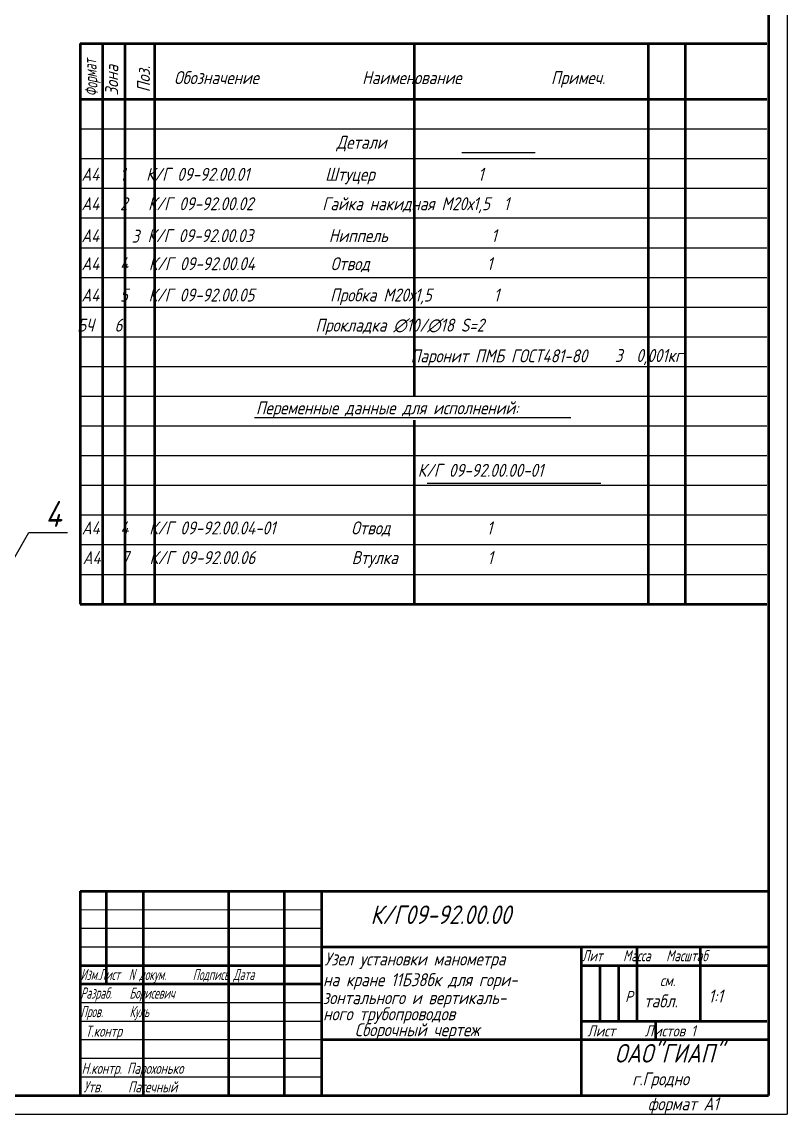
# Model space of a CAD drawing. Header units: inches. Extents: x 1474 to 3411, y 1027 to 1867.
# Drawn here: x 1861.7 to 2067.8, y 1026.5 to 1320.8 of the extents above; entities that cross this region are included whole.
import ezdxf

# ---------------------------------------------------------------- set-up
doc = ezdxf.new("R2010")
doc.units = ezdxf.units.IN
doc.header["$LTSCALE"] = 0.7
doc.header["$MEASUREMENT"] = 0
doc.styles.get("Standard").update_dxf_attribs({"font": 'romand.shx', "width": 0.8, "oblique": 15, "height": 3.5})

msp = doc.modelspace()

# ---------------------------------------------------------------- linework, layer by layer
for p in [(2067.8, 1866.54), (1473.8, 1026.54)]:
    msp.add_line(p, (2067.8, 1026.54))
at = {"lineweight": 50}
for p, q in [((2062.8, 1861.54), (2062.8, 1031.54)), ((1877.36, 1314.95), (1877.36, 1163.95)), ((1877.36, 1314.95), (2062.36, 1314.95)), ((1883.36, 1314.95), (1883.36, 1163.95)), ((1889.36, 1314.95), (1889.36, 1163.95)), ((1897.36, 1314.95), (1897.36, 1163.95)), ((1967.36, 1314.95), (1967.36, 1219.96)), ((2030.36, 1314.95), (2030.36, 1163.95)), ((2040.36, 1314.95), (2040.36, 1163.95)), ((1877.36, 1299.95), (2062.36, 1299.95)), ((1967.36, 1213.47), (1967.36, 1202.8)), ((1967.36, 1211.95), (1967.36, 1163.95)), ((1877.36, 1163.95), (2062.36, 1163.95)), ((1877.36, 1086.61), (2062.8, 1086.61)), ((1877.4, 1086.61), (1877.4, 1031.54)), ((1884.36, 1086.61), (1884.36, 1061.61)), ((1894.36, 1086.61), (1894.36, 1031.61)), ((1917.36, 1086.61), (1917.36, 1031.61)), ((1932.36, 1086.61), (1932.36, 1031.61)), ((1942.36, 1086.61), (1942.36, 1031.61)), ((1942.36, 1071.61), (2062.8, 1071.61)), ((2012.36, 1071.61), (2012.36, 1031.61)), ((2027.36, 1071.61), (2027.36, 1051.61)), ((2044.36, 1071.61), (2044.36, 1051.61)), ((1877.36, 1066.61), (1942.36, 1066.61)), ((2012.36, 1066.61), (2062.8, 1066.61)), ((2017.36, 1066.61), (2017.36, 1051.61)), ((2022.36, 1066.61), (2022.36, 1051.61)), ((1877.36, 1061.61), (1942.36, 1061.61)), ((2012.36, 1051.61), (2062.36, 1051.61)), ((2032.36, 1051.61), (2032.36, 1046.61)), ((1942.36, 1046.61), (2062.8, 1046.61)), ((1481.8, 1031.54), (2062.8, 1031.54))]:
    msp.add_line(p, q, dxfattribs=at)
at = {"lineweight": 25}
for p, q in [((1877.36, 1314.95), (2062.36, 1314.95)), ((1877.36, 1291.95), (2062.36, 1291.95)), ((1877.36, 1283.95), (2062.36, 1283.95)), ((1980.14, 1285.59), (1999.91, 1285.59)), ((1877.36, 1275.95), (2062.36, 1275.95)), ((1877.36, 1267.95), (2062.36, 1267.95)), ((1877.36, 1259.95), (2062.36, 1259.95)), ((1877.36, 1251.95), (2062.36, 1251.95)), ((1877.36, 1243.95), (2062.36, 1243.95)), ((1877.36, 1235.95), (2062.36, 1235.95)), ((1877.36, 1227.95), (2062.36, 1227.95)), ((1877.36, 1219.95), (2062.36, 1219.95)), ((1924.34, 1214.24), (2009.57, 1214.24)), ((1877.36, 1211.95), (2062.36, 1211.95)), ((1877.36, 1203.95), (2062.36, 1203.95)), ((1877.36, 1195.95), (2062.36, 1195.95)), ((1970.8, 1196.54), (2017.59, 1196.54)), ((1877.36, 1187.95), (2062.36, 1187.95)), ((1845.42, 1151.59), (1863.51, 1183.23)), ((1863.51, 1183.23), (1873.96, 1183.23)), ((1877.36, 1179.95), (2062.36, 1179.95)), ((1877.36, 1171.95), (2062.36, 1171.95)), ((1877.36, 1076.61), (1942.36, 1076.61)), ((1877.36, 1071.61), (1942.36, 1071.61)), ((1877.36, 1056.61), (1942.36, 1056.61)), ((1877.36, 1051.61), (1942.36, 1051.61)), ((1877.36, 1046.61), (1942.36, 1046.61)), ((1877.36, 1041.61), (1942.36, 1041.61)), ((1877.36, 1036.61), (1942.36, 1036.61))]:
    msp.add_line(p, q, dxfattribs=at)
at = {"lineweight": 15}
msp.add_line((1877.36, 1081.61), (1942.36, 1081.61), dxfattribs=at)

# ---------------------------------------------------------------- texts
at = {"lineweight": 25, "oblique": 15, "width": 0.8}
for s, p in [('Зона', (1887.61, 1300.94)), ('Поз.', (1896.18, 1301.84))]:
    msp.add_text(s, height=3.5, rotation=90, dxfattribs=at).set_placement(p)
for s, p in [(' БЧ   6                            Прокладка ∅10/∅18 S=2       ', (1874.67, 1237.34)), ('1:1', (2046.61, 1056.58))]:
    msp.add_text(s, height=3.5, dxfattribs=at).set_placement(p)
at = {"lineweight": 25, "insert": (1878.72, 1300.54), "char_height": 3.5, "width": 24.1201, "attachment_point": 1, "rotation": 93.2058}
msp.add_mtext('{\\W0.6;Формат}', dxfattribs=at)
at = {"lineweight": 25, "attachment_point": 1}
for s, insert, char_height, width in [(' Обозначение               Наименование             Примеч.', (1900.81, 1307.51), 3.5, 160.8509), ('                                     Детали               ', (1877.71, 1290.09), 3.5, 191.907), ('А4   1   К/Г 09-92.00.01           Штуцер               1', (1877.71, 1281.47), 3.5, 191.907), ('А4   2   К/Г 09-92.00.02          Гайка накидная М20х1,5  1', (1877.71, 1273.54), 3.5, 191.907), ('А4       К/Г 09-92.00.03           Ниппель               1', (1877.71, 1264.94), 3.5, 191.907), ('3', (1891.21, 1264.79), 3.5, 6.9117), ('А4   4   К/Г 09-92.00.04           Отвод                 1', (1877.71, 1257.38), 3.5, 191.907), ('А4   5   К/Г 09-92.00.05           Пробка М20х1,5         1', (1877.71, 1248.95), 3.5, 191.907), (' Паронит ПМБ ГОСТ481-80', (1964.54, 1232.55), 3.5, 101.7791), ('             3  0,001кг', (1997.25, 1232.65), 3.5, 101.7791), ('Переменные данные для исполнений:', (1924.72, 1218.57), 3.5, 117.5649), ('  К/Г 09-92.00.00-01          ', (1964.59, 1201.73), 3.5, 191.907), ('А4   4   К/Г 09-92.00.04-01           Отвод              1', (1877.81, 1186.21), 3.5, 191.907), ('А4   7   К/Г 09-92.00.06              Втулка             1', (1878.05, 1178.21), 3.5, 191.907), ('{\\W0.7;Лит    Масса   Масштаб}', (2012.56, 1070.72), 3, 48.3624), ('{\\W0.6; Изм.Лист  N докум.      Подпись Дата\\P Разраб.    Борисевич\\P Пров.      Куль}', (1876.28, 1065.66), 3, 75.9719), ('см.', (2033.52, 1064.03), 3, 4.7355), ('Р', (2024.18, 1059.74), 3, 4.7355), ('табл.', (2029.24, 1058.79), 3.5, 13.8568), ('{\\W0.7;Т.контр}', (1878.79, 1050.4), 3, 65.7648), ('Лист     Листов 1', (2013.97, 1050.47), 3, 49.4707), ('{\\W0.7; Н.контр. Парохонько}', (1876.35, 1040.39), 3, 40.546), ('г.Гродно', (2026.06, 1037.79), 3.5, 35.0627), ('{\\W0.7;Утв.     Пасечный}', (1878.28, 1035.4), 3, 39.2217), ('формат А1', (2030.27, 1031.07), 3.5, 32.7454)]:
    msp.add_mtext(s, dxfattribs=dict(at, insert=insert, char_height=char_height, width=width))
at = {"lineweight": 35, "attachment_point": 1}
for s, insert, char_height, width in [('4', (1867.9, 1191.74), 7, 25.8231), ('К/Г09-92.00.00 ', (1955.58, 1082.76), 5, 116.2188), ('Узел установки манометра', (1943.2, 1070.09), 3.5, 67.1383), ('на кране 11Б38бк для гори-', (1942.81, 1064.5), 3.5, 104.0344), ('\\pt70;зонтального и вертикаль-   ', (1942.72, 1059.66), 3.5, 66.8617), ('ного трубопроводов', (1942.82, 1055.31), 3.5, 67.7342), (' Сборочный чертеж', (1949.5, 1051.03), 3.5, 67.3555), ('ОАО"ГИАП"', (2021.35, 1045.43), 5, 36.171)]:
    msp.add_mtext(s, dxfattribs=dict(at, insert=insert, char_height=char_height, width=width))

doc.saveas('drawing.dxf')
